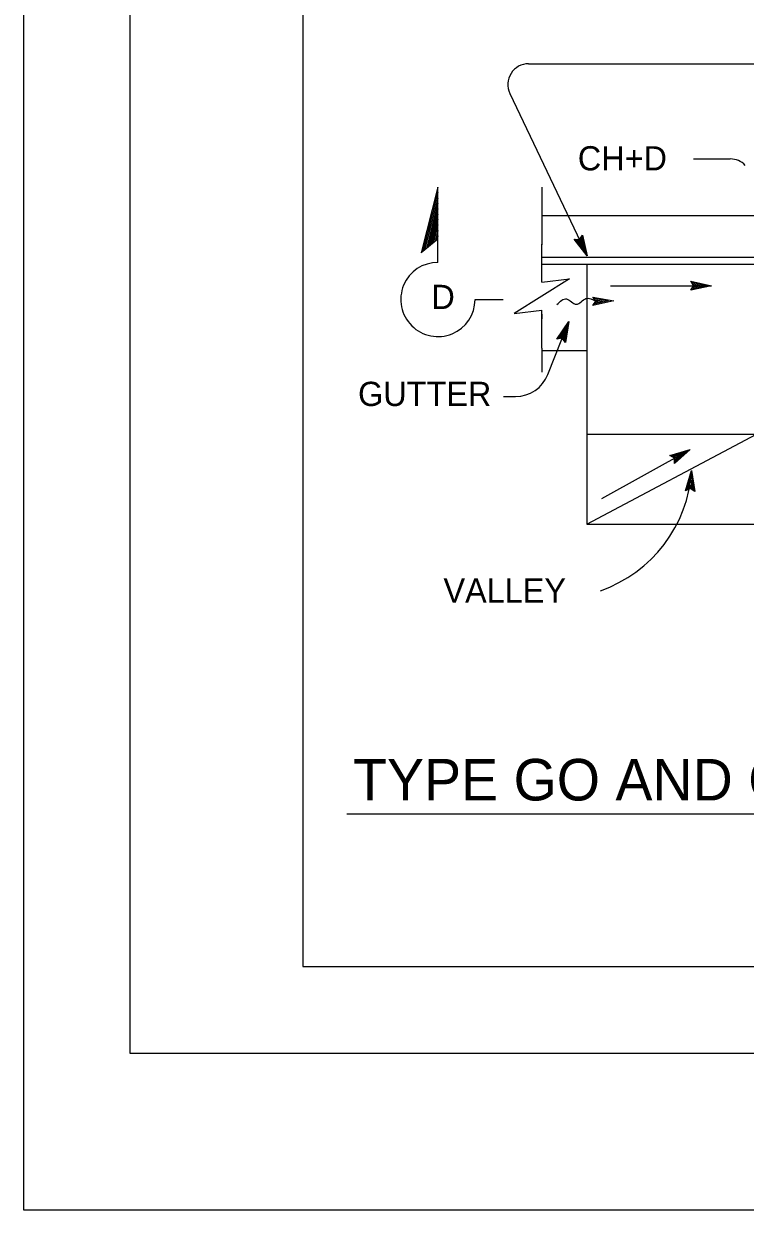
# Model space of a CAD drawing. Extents: x -894 to 866, y -476 to 714.
# Drawn here: x -894 to -685.6, y -476.4 to -133.7 of the extents above; entities that cross this region are included whole.
import ezdxf

# ---------------------------------------------------------------- set-up
doc = ezdxf.new("R2010")
doc.units = 0
for name, color, linetype in [('10 Sheet Format', 7, 'Continuous'), ('22 Misc Cnst Det', 7, 'Continuous'), ('56 Stage 3 Anno', 7, 'Continuous'), ('57 Undefined', 7, 'Continuous'), ('60 Nongeo Data', 7, 'Continuous')]:
    doc.layers.add(name, color=color, linetype=linetype)

msp = doc.modelspace()

# ---------------------------------------------------------------- linework, layer by layer
at = {"layer": '10 Sheet Format'}
for p, q in [((-863.4257, 668.9615), (-863.4257, -431.0407)), ((-813.4509, 643.9567), (-813.4509, -406.0408)), ((-813.4509, -406.0408), (-438.2424, -406.0408)), ((-863.4257, -431.0407), (836.5777, -431.0407))]:
    msp.add_line(p, q, dxfattribs=at)
for points in [[(-894.0439, 713.5635), (865.9554, 713.5635), (865.9554, -476.436), (-894.0439, -476.436)], [(-863.4257, -431.0407), (836.5777, -431.0407), (836.5777, 668.9615), (-863.4257, 668.9615)]]:
    msp.add_lwpolyline(points, close=True, dxfattribs=at)
at = {"layer": '22 Misc Cnst Det'}
for p, q in [((-774.4151, -180.9643), (-779.2469, -199.9119)), ((-774.4151, -202.6693), (-774.4151, -180.9643)), ((-774.4151, -182.5227), (-778.7459, -199.5061)), ((-774.4151, -184.079), (-778.2457, -199.1011)), ((-774.4151, -185.6375), (-777.7447, -198.6954)), ((-774.4151, -187.1949), (-777.2441, -198.29)), ((-774.4151, -188.7534), (-776.7431, -197.8839)), ((-774.4151, -190.3126), (-776.2425, -197.4789)), ((-774.4151, -191.8711), (-775.7415, -197.0727)), ((-774.4151, -193.4293), (-775.2408, -196.6674)), ((-774.4151, -194.9877), (-774.7398, -196.2616)), ((-774.4151, -195.9984), (-779.2469, -199.9119)), ((-763.6995, -213.3845), (-755.5485, -213.3845))]:
    msp.add_line(p, q, dxfattribs=at)
msp.add_arc((-774.4148, -213.3841), 10.7155, 90.000036, 0.000533, dxfattribs=at)
at = {"layer": '56 Stage 3 Anno'}
for p, q in [((-748.2148, -145.2866), (-672.4067, -145.2866)), ((-753.6321, -153.8661), (-731.2947, -200.7751)), ((-700.5472, -172.7944), (-689.9779, -172.7944)), ((-733.5172, -196.0739), (-732.6479, -194.7782)), ((-732.8766, -195.1259), (-731.8837, -199.5274)), ((-732.6479, -194.7782), (-732.6479, -194.7782)), ((-732.6479, -194.7782), (-731.2947, -200.7751)), ((-731.2947, -200.7751), (-735.0617, -195.9192)), ((-735.0617, -195.9192), (-733.5172, -196.0739)), ((-735.0613, -195.9192), (-735.0613, -195.9192)), ((-731.8924, -199.5192), (-734.6365, -195.9778)), ((-732.4735, -198.2767), (-734.2471, -195.99)), ((-733.0628, -197.027), (-733.8219, -196.0487)), ((-733.34, -195.7983), (-733.0628, -197.027)), ((-733.1018, -195.4908), (-732.4735, -198.2767)), ((-731.2947, -200.7751), (-731.2947, -200.7751)), ((-700.5861, -209.4034), (-701.3861, -208.0636)), ((-701.3861, -208.0636), (-701.3861, -208.0636)), ((-701.3861, -208.0636), (-695.3862, -209.4034)), ((-701.1696, -208.4195), (-696.7661, -209.403)), ((-700.9361, -208.779), (-698.1491, -209.4014)), ((-724.5593, -209.4034), (-695.3862, -209.4034)), ((-695.3862, -209.4034), (-701.3865, -210.7337)), ((-701.3861, -210.7337), (-700.5861, -209.4034)), ((-701.3861, -210.7337), (-701.3861, -210.7337)), ((-696.7771, -209.4069), (-701.1515, -210.3743)), ((-698.1491, -209.4014), (-700.9743, -210.0278)), ((-700.7598, -209.1258), (-699.5306, -209.4003)), ((-699.5306, -209.4003), (-700.7393, -209.6684)), ((-695.3862, -209.4034), (-695.3862, -209.4034)), ((-742.6857, -235.0793), (-736.6278, -219.7491)), ((-740.079, -224.8368), (-736.6278, -219.7491)), ((-739.6683, -224.766), (-737.1353, -221.0321)), ((-739.2483, -224.6809), (-737.6451, -222.3176)), ((-737.6451, -222.3176), (-738.101, -225.1754)), ((-737.1357, -221.0439), (-737.8435, -225.4675)), ((-736.6278, -219.7491), (-737.5959, -225.8179)), ((-736.6278, -219.7491), (-736.6278, -219.7491)), ((-738.5388, -224.5853), (-740.079, -224.8368)), ((-740.079, -224.8368), (-740.079, -224.8368)), ((-738.8609, -224.6443), (-738.1538, -223.6022)), ((-737.5955, -225.8179), (-738.5388, -224.5853)), ((-738.1538, -223.6022), (-738.3487, -224.8246)), ((-737.5959, -225.8179), (-737.5959, -225.8179)), ((-755.4888, -241.4041), (-751.986, -241.4041)), ((-727.0392, -270.858), (-701.5243, -256.7147)), ((-707.4216, -258.4517), (-701.5243, -256.7147)), ((-701.5243, -256.7147), (-706.1271, -260.7872)), ((-701.5243, -256.7147), (-701.5243, -256.7147)), ((-706.0724, -259.2356), (-707.4216, -258.4517)), ((-707.4216, -258.4517), (-707.4216, -258.4517)), ((-707.0598, -258.658), (-702.7314, -257.3832)), ((-706.681, -258.8592), (-703.9416, -258.0525)), ((-706.3586, -259.0769), (-705.1503, -258.721)), ((-706.1271, -260.7868), (-706.0724, -259.2356)), ((-703.9416, -258.0525), (-706.109, -259.9698)), ((-702.7393, -257.3923), (-706.096, -260.3588)), ((-705.1503, -258.721), (-706.0779, -259.5415)), ((-706.1271, -260.7868), (-706.1271, -260.7868)), ((-702.9109, -268.6647), (-701.135, -262.7789)), ((-701.135, -262.7789), (-701.135, -262.7789)), ((-701.135, -262.7789), (-700.248, -268.8604)), ((-702.5401, -268.4745), (-701.2365, -264.1549)), ((-702.1645, -268.2679), (-701.3393, -265.534)), ((-701.8058, -268.1175), (-701.4417, -266.9116)), ((-701.4417, -266.9116), (-701.2629, -268.1368)), ((-701.3393, -265.534), (-700.922, -268.3974)), ((-701.2334, -264.1663), (-700.5889, -268.5997)), ((-701.5157, -267.9647), (-702.9109, -268.6647)), ((-702.9109, -268.6647), (-702.9109, -268.6647)), ((-700.248, -268.86), (-701.5157, -267.9647)), ((-700.248, -268.86), (-700.248, -268.86))]:
    msp.add_line(p, q, dxfattribs=at)
for centre, radius, start, end in [((-748.2148, -151.2867), 6, 90, 205.463097), ((-689.9777, -178.7943), 6, 43.718078, 90), ((-751.9859, -231.4042), 10, 270, 338.43775), ((-740.5222, -260.2595), 39.4678, 289.260297, 356.340153)]:
    msp.add_arc(centre, radius, start, end, dxfattribs=at)
at = {"layer": '57 Undefined'}
msp.add_line((-431.3696, -361.9944), (-800.7615, -361.9944), dxfattribs=at)
at = {"layer": '60 Nongeo Data'}
for p, q in [((-744.414, -180.9759), (-744.414, -197.6145)), ((-495.4145, -189.2475), (-744.414, -189.2475)), ((-744.414, -208.4266), (-744.414, -197.4267)), ((-495.4145, -201.2475), (-744.414, -201.2475)), ((-602.0419, -203.2475), (-744.414, -203.2475)), ((-731.414, -203.2475), (-731.414, -278.2474)), ((-729.6688, -212.6908), (-723.6487, -213.7857)), ((-728.8479, -213.8766), (-729.6688, -212.6908)), ((-723.6487, -213.7857), (-729.6266, -215.0904)), ((-729.6266, -215.0904), (-728.8479, -213.8766)), ((-729.6266, -215.0904), (-729.6266, -215.0904)), ((-729.4274, -213.0396), (-725.1778, -213.8124)), ((-725.1778, -213.8124), (-729.3841, -214.7302)), ((-729.1861, -213.3884), (-726.7074, -213.8392)), ((-726.7074, -213.8392), (-729.1609, -214.3743)), ((-728.9444, -213.7373), (-728.2365, -213.866)), ((-728.2365, -213.866), (-728.9184, -214.0148)), ((-728.8479, -213.8766), (-728.8479, -213.8766)), ((-723.6487, -213.7857), (-723.6487, -213.7857)), ((-744.414, -227.4266), (-744.414, -216.4266)), ((-744.414, -217.5849), (-744.414, -218.9656)), ((-744.414, -227.4266), (-744.414, -234.3372)), ((-731.414, -228.2475), (-744.414, -228.2475)), ((-731.414, -252.2474), (-521.4145, -252.2474)), ((-731.414, -278.2474), (-682.4141, -252.2474)), ((-731.414, -278.2474), (-521.4145, -278.2474))]:
    msp.add_line(p, q, dxfattribs=at)
msp.add_lwpolyline([(-744.414, -208.4266), (-736.414, -207.4266), (-752.414, -217.4266), (-744.414, -216.4266)], dxfattribs=at)
msp.add_spline([(-740.0321, -214.8719), (-737.2605, -213.2231), (-734.4329, -214.7743), (-731.6613, -213.1254), (-728.8479, -213.8766)], degree=3, dxfattribs=at)

# ---------------------------------------------------------------- texts
at = {"layer": '56 Stage 3 Anno'}
msp.add_text('D', height=7, dxfattribs=at).set_placement((-776.2997, -216.141))
at = {"layer": '57 Undefined'}
for s, height, p in [('CH+D', 7, (-734.0105, -176.107)), ('GUTTER', 7, (-797.4757, -244.1541)), ('VALLEY', 7, (-772.8092, -300.9509)), ('TYPE GO AND GDO INLET GRADE SAG', 12, (-798.9312, -358.085))]:
    msp.add_text(s, height=height, dxfattribs=at).set_placement(p)

doc.saveas('drawing.dxf')
